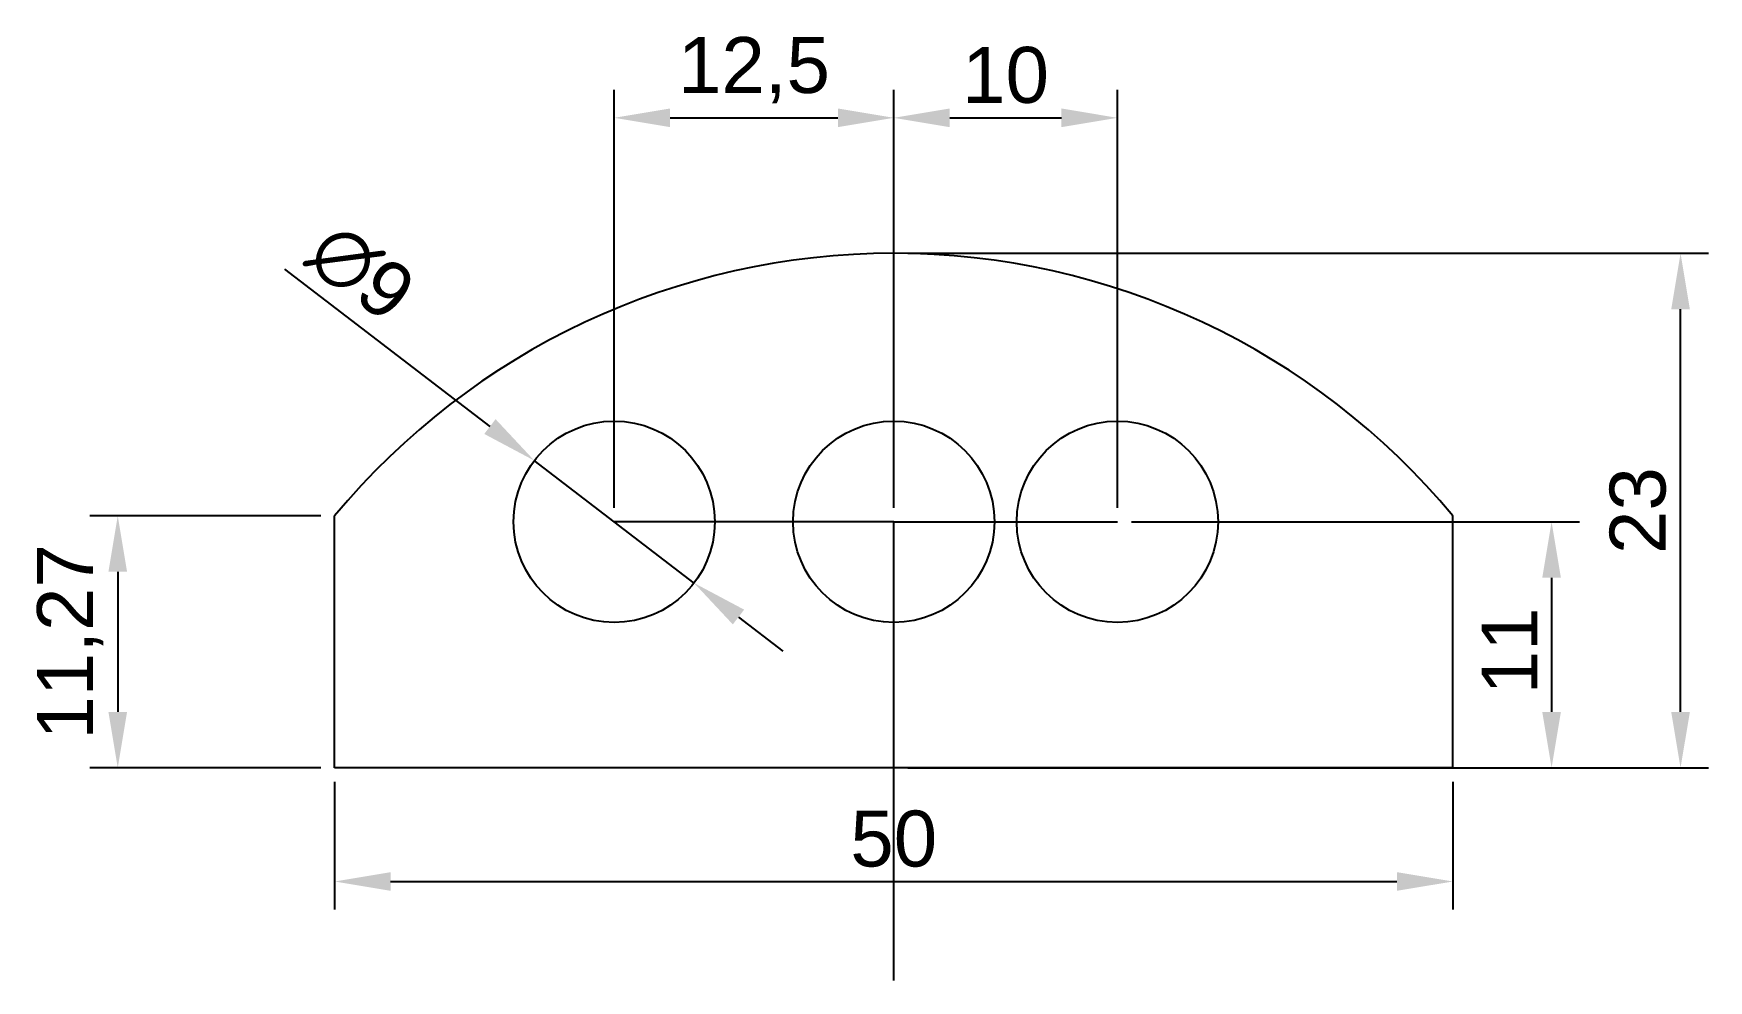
# Model space of a CAD drawing. Header units: millimetres. Extents: x -38.5 to 36.4, y 0 to 42.3.
import ezdxf

# ---------------------------------------------------------------- set-up
doc = ezdxf.new("R2010")
doc.units = ezdxf.units.MM
doc.styles.get("Standard").update_dxf_attribs({"font": 'arial.ttf'})
doc.dimstyles.new('ISO-25', dxfattribs={"dimtxt": 2.5, "dimasz": 2.5, "dimexe": 1.25, "dimexo": 0.625, "dimtad": 1, "dimtxsty": 'Standard', "dimcen": 2.5, "dimadec": 0, "dimazin": 0, "dimtfac": 1, "dimtmove": 0, "dimatfit": 3, "dimfxl": 1, "dimarcsym": 0})

# ---------------------------------------------------------------- blocks, each defined once
blk = doc.blocks.new('*D3')
at = {"color": 0, "lineweight": -2, "transparency": 16777216}
for p, q in [((0.625, 32.5), (36.43, 32.5)), ((35.18, 12), (35.18, 30)), ((0.625, 9.5), (36.43, 9.5))]:
    blk.add_line(p, q, dxfattribs=at)
at = {"color": 0, "transparency": 16777216}
for points in [[(34.764, 30), (35.597, 30), (35.18, 32.5)], [(34.764, 12), (35.597, 12), (35.18, 9.5)]]:
    blk.add_solid(points, dxfattribs=at)
at = {"layer": 'Defpoints', "color": 0, "transparency": 16777216}
for p in [(0, 32.5), (35.18, 32.5), (0, 9.5)]:
    blk.add_point(p, dxfattribs=at)
at = {"color": 0, "transparency": 16777216, "insert": (33.278, 21), "char_height": 2.5, "attachment_point": 5, "rotation": 90}
blk.add_mtext('23', dxfattribs=at)
blk = doc.blocks.new('*D4')
at = {"color": 0, "lineweight": -2, "transparency": 16777216}
for p, q in [((-27.245, 31.794), (-18.057, 24.757)), ((-8.928, 17.764), (-16.072, 23.236)), ((-6.943, 16.243), (-4.958, 14.723))]:
    blk.add_line(p, q, dxfattribs=at)
at = {"color": 0, "transparency": 16777216}
for points in [[(-17.804, 25.087), (-18.31, 24.426), (-16.072, 23.236)], [(-6.69, 16.574), (-7.196, 15.913), (-8.928, 17.764)]]:
    blk.add_solid(points, dxfattribs=at)
at = {"layer": 'Defpoints', "color": 0, "transparency": 16777216}
for p in [(-16.072, 23.236), (-8.928, 17.764)]:
    blk.add_point(p, dxfattribs=at)
at = {"color": 0, "transparency": 16777216, "insert": (-23.817, 31.652), "char_height": 2.5, "attachment_point": 5, "rotation": 322.54922}
blk.add_mtext('∅9', dxfattribs=at)
blk = doc.blocks.new('*D5')
at = {"color": 0, "lineweight": -2, "transparency": 16777216}
for p, q in [((-12.5, 21.125), (-12.5, 39.805)), ((0, 21.125), (0, 39.805)), ((-10, 38.555), (-2.5, 38.555))]:
    blk.add_line(p, q, dxfattribs=at)
at = {"color": 0, "transparency": 16777216}
for points in [[(-10, 38.972), (-10, 38.138), (-12.5, 38.555)], [(-2.5, 38.972), (-2.5, 38.138), (0, 38.555)]]:
    blk.add_solid(points, dxfattribs=at)
at = {"layer": 'Defpoints', "color": 0, "transparency": 16777216}
for p in [(0, 38.555), (-12.5, 20.5), (0, 20.5)]:
    blk.add_point(p, dxfattribs=at)
at = {"color": 0, "transparency": 16777216, "insert": (-6.25, 40.682), "char_height": 2.5, "attachment_point": 5}
blk.add_mtext('12,5', dxfattribs=at)
blk = doc.blocks.new('*D6')
at = {"color": 0, "lineweight": -2, "transparency": 16777216}
for p, q in [((0, 21.125), (0, 39.805)), ((10, 21.125), (10, 39.805)), ((2.5, 38.555), (7.5, 38.555))]:
    blk.add_line(p, q, dxfattribs=at)
at = {"color": 0, "transparency": 16777216}
for points in [[(2.5, 38.972), (2.5, 38.138), (0, 38.555)], [(7.5, 38.972), (7.5, 38.138), (10, 38.555)]]:
    blk.add_solid(points, dxfattribs=at)
at = {"layer": 'Defpoints', "color": 0, "transparency": 16777216}
for p in [(10, 38.555), (0, 20.5), (10, 20.5)]:
    blk.add_point(p, dxfattribs=at)
at = {"color": 0, "transparency": 16777216, "insert": (5, 40.456), "char_height": 2.5, "attachment_point": 5}
blk.add_mtext('10', dxfattribs=at)
blk = doc.blocks.new('*D7')
at = {"color": 0, "lineweight": -2, "transparency": 16777216}
for p, q in [((-25.625, 20.767), (-35.948, 20.767)), ((-34.698, 18.267), (-34.698, 12)), ((-25.625, 9.5), (-35.948, 9.5))]:
    blk.add_line(p, q, dxfattribs=at)
at = {"color": 0, "transparency": 16777216}
for points in [[(-35.114, 18.267), (-34.281, 18.267), (-34.698, 20.767)], [(-35.114, 12), (-34.281, 12), (-34.698, 9.5)]]:
    blk.add_solid(points, dxfattribs=at)
at = {"layer": 'Defpoints', "color": 0, "transparency": 16777216}
for p in [(-25, 20.767), (-34.698, 9.5), (-25, 9.5)]:
    blk.add_point(p, dxfattribs=at)
at = {"color": 0, "transparency": 16777216, "insert": (-36.825, 15.133), "char_height": 2.5, "attachment_point": 5, "rotation": 90}
blk.add_mtext('11,27', dxfattribs=at)
blk = doc.blocks.new('*D8')
at = {"color": 0, "lineweight": -2, "transparency": 16777216}
for p, q in [((-25, 8.875), (-25, 3.174)), ((25, 8.875), (25, 3.174)), ((-22.5, 4.424), (22.5, 4.424))]:
    blk.add_line(p, q, dxfattribs=at)
at = {"color": 0, "transparency": 16777216}
for points in [[(-22.5, 4.841), (-22.5, 4.008), (-25, 4.424)], [(22.5, 4.841), (22.5, 4.008), (25, 4.424)]]:
    blk.add_solid(points, dxfattribs=at)
at = {"layer": 'Defpoints', "color": 0, "transparency": 16777216}
for p in [(-25, 9.5), (25, 9.5), (25, 4.424)]:
    blk.add_point(p, dxfattribs=at)
at = {"color": 0, "transparency": 16777216, "insert": (0, 6.326), "char_height": 2.5, "attachment_point": 5}
blk.add_mtext('50', dxfattribs=at)
blk = doc.blocks.new('*D11')
at = {"color": 0, "lineweight": -2, "transparency": 16777216}
for p, q in [((10.625, 20.5), (30.664, 20.5)), ((29.414, 18), (29.414, 12)), ((10.625, 9.5), (30.664, 9.5))]:
    blk.add_line(p, q, dxfattribs=at)
at = {"color": 0, "transparency": 16777216}
for points in [[(28.997, 18), (29.831, 18), (29.414, 20.5)], [(28.997, 12), (29.831, 12), (29.414, 9.5)]]:
    blk.add_solid(points, dxfattribs=at)
at = {"layer": 'Defpoints', "color": 0, "transparency": 16777216}
for p in [(10, 20.5), (10, 9.5), (29.414, 9.5)]:
    blk.add_point(p, dxfattribs=at)
at = {"color": 0, "transparency": 16777216, "insert": (27.534, 14.728), "char_height": 2.5, "attachment_point": 5, "rotation": 90}
blk.add_mtext('11', dxfattribs=at)

msp = doc.modelspace()

# ---------------------------------------------------------------- linework, layer by layer
for p, q in [((-25, 9.5), (-25, 20.767)), ((0, 20.5), (-12.5, 20.5)), ((0, 20.5), (10, 20.5)), ((0, 9.5), (0, 20.5)), ((25, 9.5), (25, 20.767)), ((25, 9.5), (-25, 9.5)), ((0, 0), (0, 9.5))]:
    msp.add_line(p, q)
for centre in [(-12.5, 20.5), (0, 20.5), (10, 20.5)]:
    msp.add_circle(centre, 4.5)
msp.add_arc((0, 0), 32.5, 39.71514, 140.28486)

# ---------------------------------------------------------------- dimensions: what is measured, and where the dimension line sits
for base, p1, p2, picture, middle in [((0, 38.555), (-12.5, 20.5), (0, 20.5), '*D5', (-6.25, 40.682)), ((10, 38.555), (0, 20.5), (10, 20.5), '*D6', (5, 40.456)), ((25, 4.424), (-25, 9.5), (25, 9.5), '*D8', (0, 6.326))]:
    dim = msp.add_linear_dim(base=base, p1=p1, p2=p2, dimstyle='ISO-25')
    dim.commit()
    dim.dimension.update_dxf_attribs({"geometry": picture, "text_midpoint": middle})
dim = msp.add_diameter_dim_2p(p1=(-8.928, 17.764), p2=(-16.072, 23.236), dimstyle='ISO-25')
dim.commit()
dim.dimension.update_dxf_attribs({"geometry": '*D4', "text_midpoint": (-25.016, 30.087), "dimtype": 163})
for base, p1, p2, picture, middle in [((35.18, 32.5), (0, 9.5), (0, 32.5), '*D3', (33.278, 21)), ((-34.698, 9.5), (-25, 20.767), (-25, 9.5), '*D7', (-36.825, 15.133))]:
    dim = msp.add_linear_dim(base=base, p1=p1, p2=p2, angle=90, dimstyle='ISO-25')
    dim.commit()
    dim.dimension.update_dxf_attribs({"geometry": picture, "text_midpoint": middle})
dim = msp.add_linear_dim(base=(29.414, 9.5), p1=(10, 20.5), p2=(10, 9.5), angle=90, dimstyle='ISO-25')
dim.commit()
dim.dimension.update_dxf_attribs({"geometry": '*D11', "text_midpoint": (29.414, 14.728), "dimtype": 160})

doc.saveas('drawing.dxf')
